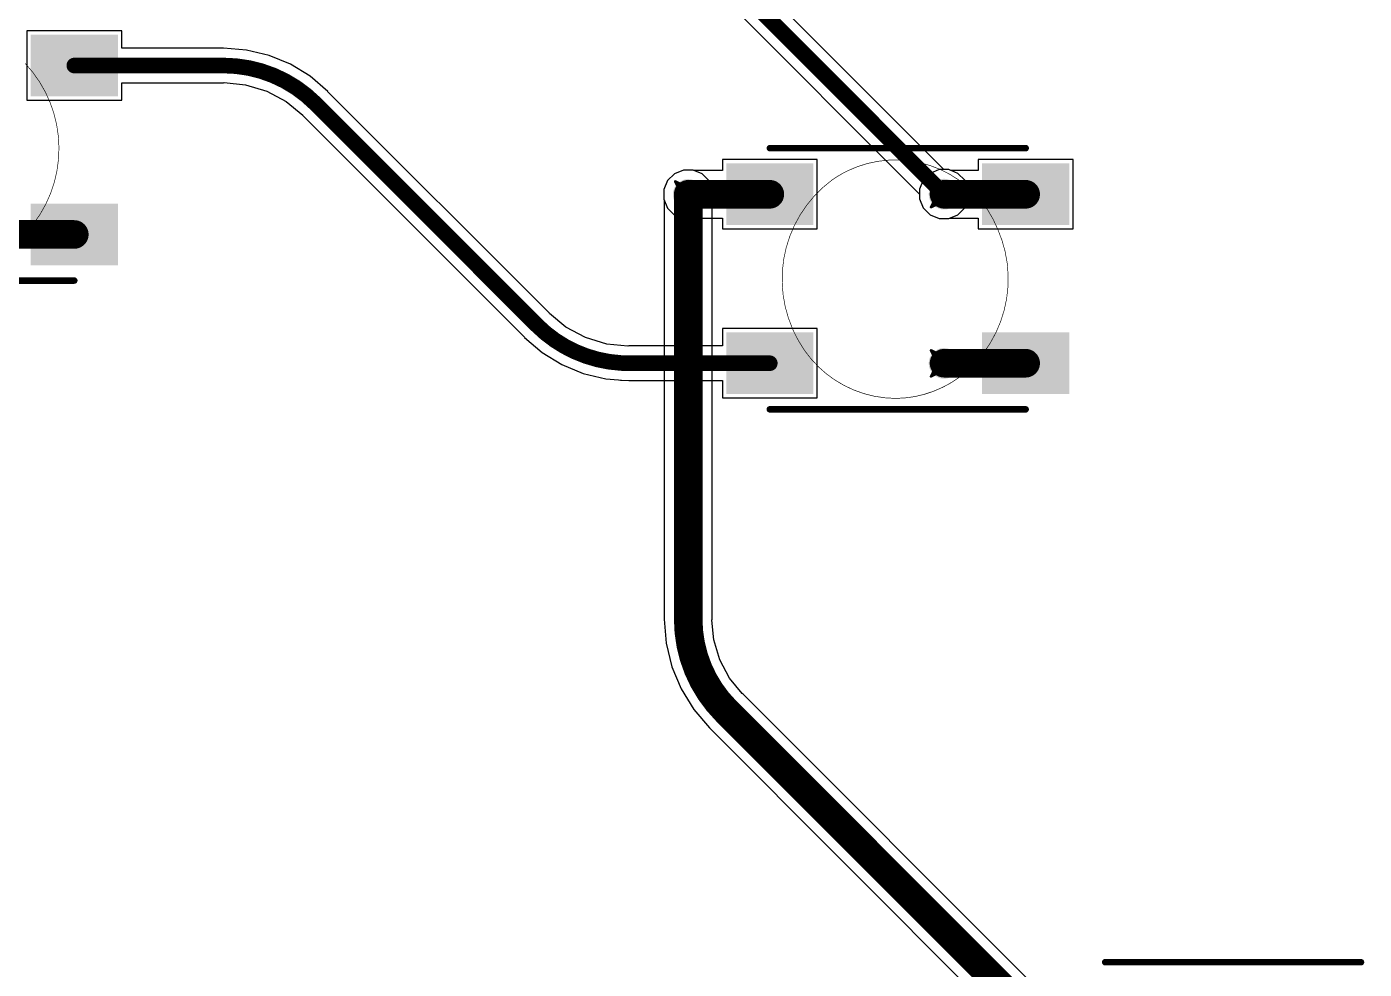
# Model space of a CAD drawing. Header units: inches. Extents: x -11 to 1110, y -7 to 455.
# Drawn here: x 190.58 to 216.71, y 248.8 to 267.21 of the extents above; entities that cross this region are included whole.
import ezdxf

# ---------------------------------------------------------------- set-up
doc = ezdxf.new("R2010")
doc.units = ezdxf.units.IN
for name, color, linetype in [('Bottom Layer', 5, 'Continuous'), ('Drill Drawing', 1, 'Continuous'), ('Mechanical 7', 56, 'Continuous'), ('Top Layer', 1, 'Continuous'), ('Top Overlay', 2, 'Continuous'), ('Top Paste', 8, 'Continuous'), ('Top Solder', 216, 'Continuous'), ('Via Holes', 16, 'Continuous')]:
    doc.layers.add(name, color=color, linetype=linetype)

msp = doc.modelspace()

# ---------------------------------------------------------------- hatches: boundary and pattern name
at = {"layer": 'Bottom Layer'}
h = msp.add_hatch(color=5, dxfattribs=at)
edge = h.paths.add_edge_path()
edge.add_arc((203.502, 263.934), 0.3, 0, 360)
h = msp.add_hatch(color=5, dxfattribs=at)
edge = h.paths.add_edge_path()
edge.add_arc((208.502, 263.94), 0.3, 0, 360)
h = msp.add_hatch(color=5, dxfattribs=at)
edge = h.paths.add_edge_path()
edge.add_arc((208.502, 260.634), 0.3, 0, 360)
at = {"layer": 'Top Layer'}
for points in [[(192.254, 265.952), (190.754, 265.952), (190.754, 266.952), (192.254, 266.952)], [(204.347, 264.437), (205.847, 264.437), (205.847, 263.437), (204.347, 263.437)], [(210.847, 263.437), (209.347, 263.437), (209.347, 264.437), (210.847, 264.437)], [(190.754, 263.652), (192.254, 263.652), (192.254, 262.652), (190.754, 262.652)], [(204.347, 261.137), (205.847, 261.137), (205.847, 260.137), (204.347, 260.137)], [(209.347, 261.137), (210.847, 261.137), (210.847, 260.137), (209.347, 260.137)]]:
    msp.add_hatch(color=1, dxfattribs=at).paths.add_polyline_path(points)
h = msp.add_hatch(color=1, dxfattribs=at)
edge = h.paths.add_edge_path()
edge.add_arc((203.502, 263.934), 0.3, 0, 360)
h = msp.add_hatch(color=1, dxfattribs=at)
edge = h.paths.add_edge_path()
edge.add_arc((208.502, 263.94), 0.3, 0, 360)
h = msp.add_hatch(color=1, dxfattribs=at)
edge = h.paths.add_edge_path()
edge.add_arc((208.502, 260.634), 0.3, 0, 360)
at = {"layer": 'Top Paste'}
for points in [[(192.254, 265.952), (190.754, 265.952), (190.754, 266.952), (192.254, 266.952)], [(204.347, 264.437), (205.847, 264.437), (205.847, 263.437), (204.347, 263.437)], [(210.847, 263.437), (209.347, 263.437), (209.347, 264.437), (210.847, 264.437)], [(190.754, 263.652), (192.254, 263.652), (192.254, 262.652), (190.754, 262.652)], [(204.347, 261.137), (205.847, 261.137), (205.847, 260.137), (204.347, 260.137)], [(209.347, 261.137), (210.847, 261.137), (210.847, 260.137), (209.347, 260.137)]]:
    msp.add_hatch(color=8, dxfattribs=at).paths.add_polyline_path(points)
at = {"layer": 'Top Solder'}
for points in [[(192.356, 265.85), (190.653, 265.85), (190.653, 267.053), (192.356, 267.053)], [(204.246, 264.539), (205.949, 264.539), (205.949, 263.335), (204.246, 263.335)], [(210.949, 263.335), (209.246, 263.335), (209.246, 264.539), (210.949, 264.539)], [(190.653, 263.753), (192.356, 263.753), (192.356, 262.55), (190.653, 262.55)], [(204.246, 261.239), (205.949, 261.239), (205.949, 260.035), (204.246, 260.035)], [(209.246, 261.239), (210.949, 261.239), (210.949, 260.035), (209.246, 260.035)]]:
    msp.add_hatch(color=216, dxfattribs=at).paths.add_polyline_path(points)
at = {"layer": 'Via Holes'}
h = msp.add_hatch(color=7, dxfattribs=at)
edge = h.paths.add_edge_path()
edge.add_arc((203.502, 263.934), 0.15, 0, 360)
h = msp.add_hatch(color=7, dxfattribs=at)
edge = h.paths.add_edge_path()
edge.add_arc((208.502, 263.94), 0.15, 0, 360)
h = msp.add_hatch(color=7, dxfattribs=at)
edge = h.paths.add_edge_path()
edge.add_arc((208.502, 260.634), 0.15, 0, 360)

# ---------------------------------------------------------------- linework, layer by layer
at = {"layer": 'Bottom Layer'}
for p, q in [((208.5, 264.418), (200.36, 272.558)), ((199.884, 272.082), (208.024, 263.942)), ((203.231, 264.339), (203.097, 264.204)), ((203.407, 264.411), (203.231, 264.339)), ((203.597, 264.411), (203.407, 264.411)), ((203.772, 264.339), (203.597, 264.411)), ((203.907, 264.204), (203.772, 264.339)), ((208.597, 264.418), (208.5, 264.418)), ((208.772, 264.345), (208.597, 264.418)), ((208.907, 264.211), (208.772, 264.345)), ((203.097, 264.204), (203.024, 264.029)), ((203.024, 264.029), (203.024, 263.839)), ((203.979, 264.029), (203.907, 264.204)), ((203.979, 263.839), (203.979, 264.029)), ((208.979, 264.035), (208.907, 264.211)), ((208.979, 263.845), (208.979, 264.035)), ((203.024, 263.839), (203.035, 263.81)), ((203.035, 263.81), (203.035, 255.639)), ((203.968, 263.81), (203.979, 263.839)), ((203.968, 255.639), (203.968, 263.81)), ((208.024, 263.942), (208.024, 263.845)), ((208.024, 263.845), (208.097, 263.67)), ((208.907, 263.67), (208.979, 263.845)), ((208.097, 263.67), (208.231, 263.535)), ((208.231, 263.535), (208.407, 263.463)), ((208.597, 263.463), (208.772, 263.535)), ((208.772, 263.535), (208.907, 263.67)), ((208.407, 263.463), (208.597, 263.463)), ((203.035, 255.639), (203.035, 255.639)), ((203.035, 255.639), (203.072, 255.168)), ((203.964, 255.617), (203.968, 255.639)), ((204.001, 255.233), (203.964, 255.617)), ((203.072, 255.168), (203.182, 254.709)), ((204.12, 254.842), (204.001, 255.233)), ((203.182, 254.709), (203.363, 254.274)), ((204.312, 254.483), (204.12, 254.842)), ((204.557, 254.184), (204.312, 254.483)), ((203.363, 254.274), (203.609, 253.871)), ((204.575, 254.172), (204.557, 254.184)), ((210.297, 248.45), (204.575, 254.172)), ((203.609, 253.871), (203.916, 253.513)), ((203.916, 253.513), (203.916, 253.513)), ((203.916, 253.513), (209.638, 247.791))]:
    msp.add_line(p, q, dxfattribs=at)
for points in [[(200.122, 272.32, 0.305, 0.305, 0), (208.502, 263.94, 0.305, 0.305, 0)], [(203.502, 255.639, 0.559, 0.559, 0), (203.502, 263.934, 0.559, 0.559, 0)], [(204.246, 253.842, 0.559, 0.559, -0.198912), (203.502, 255.639, 0.559, 0.559, 0)], [(204.246, 253.842, 0.559, 0.559, 0), (210.055, 248.033, 0.559, 0.559, 0)]]:
    msp.add_lwpolyline(points, format="xyseb", dxfattribs=at)
for points in [[(203.362, 263.934, 0.279, 0.279, 1), (203.641, 263.934, 0.279, 0.279, 1)], [(208.425, 263.94, 0.152, 0.152, 1), (208.578, 263.94, 0.152, 0.152, 1)], [(203.362, 255.639, 0.279, 0.279, 1), (203.641, 255.639, 0.279, 0.279, 1)], [(203.362, 255.639, 0.279, 0.279, 1), (203.641, 255.639, 0.279, 0.279, 1)], [(204.106, 253.842, 0.279, 0.279, 1), (204.385, 253.842, 0.279, 0.279, 1)], [(204.106, 253.842, 0.279, 0.279, 1), (204.385, 253.842, 0.279, 0.279, 1)]]:
    msp.add_lwpolyline(points, format="xyseb", close=True, dxfattribs=at)
at = {"layer": 'Drill Drawing'}
for points in [[(203.248, 264.188, 0.0508, 0.0508, 0), (203.502, 264.061, 0.0508, 0.0508, 0)], [(203.248, 264.188, 0.0508, 0.0508, 0), (203.375, 263.934, 0.0508, 0.0508, 0)], [(203.502, 264.061, 0.0508, 0.0508, 0), (203.756, 264.188, 0.0508, 0.0508, 0)], [(203.629, 263.934, 0.0508, 0.0508, 0), (203.756, 264.188, 0.0508, 0.0508, 0)], [(208.248, 264.194, 0.0508, 0.0508, 0), (208.502, 264.067, 0.0508, 0.0508, 0)], [(208.248, 264.194, 0.0508, 0.0508, 0), (208.375, 263.94, 0.0508, 0.0508, 0)], [(208.502, 264.067, 0.0508, 0.0508, 0), (208.756, 264.194, 0.0508, 0.0508, 0)], [(208.629, 263.94, 0.0508, 0.0508, 0), (208.756, 264.194, 0.0508, 0.0508, 0)], [(203.248, 263.68, 0.0508, 0.0508, 0), (203.375, 263.934, 0.0508, 0.0508, 0)], [(203.248, 263.68, 0.0508, 0.0508, 0), (203.502, 263.807, 0.0508, 0.0508, 0)], [(203.502, 263.807, 0.0508, 0.0508, 0), (203.756, 263.68, 0.0508, 0.0508, 0)], [(203.629, 263.934, 0.0508, 0.0508, 0), (203.756, 263.68, 0.0508, 0.0508, 0)], [(208.248, 263.686, 0.0508, 0.0508, 0), (208.375, 263.94, 0.0508, 0.0508, 0)], [(208.248, 263.686, 0.0508, 0.0508, 0), (208.502, 263.813, 0.0508, 0.0508, 0)], [(208.502, 263.813, 0.0508, 0.0508, 0), (208.756, 263.686, 0.0508, 0.0508, 0)], [(208.629, 263.94, 0.0508, 0.0508, 0), (208.756, 263.686, 0.0508, 0.0508, 0)], [(208.248, 260.888, 0.0508, 0.0508, 0), (208.502, 260.761, 0.0508, 0.0508, 0)], [(208.248, 260.888, 0.0508, 0.0508, 0), (208.375, 260.634, 0.0508, 0.0508, 0)], [(208.502, 260.761, 0.0508, 0.0508, 0), (208.756, 260.888, 0.0508, 0.0508, 0)], [(208.629, 260.634, 0.0508, 0.0508, 0), (208.756, 260.888, 0.0508, 0.0508, 0)], [(208.248, 260.38, 0.0508, 0.0508, 0), (208.375, 260.634, 0.0508, 0.0508, 0)], [(208.629, 260.634, 0.0508, 0.0508, 0), (208.756, 260.38, 0.0508, 0.0508, 0)], [(208.248, 260.38, 0.0508, 0.0508, 0), (208.502, 260.507, 0.0508, 0.0508, 0)], [(208.502, 260.507, 0.0508, 0.0508, 0), (208.756, 260.38, 0.0508, 0.0508, 0)]]:
    msp.add_lwpolyline(points, format="xyseb", dxfattribs=at)
for points in [[(203.235, 264.188, 0.0254, 0.0254, 1), (203.26, 264.188, 0.0254, 0.0254, 1)], [(203.235, 264.188, 0.0254, 0.0254, 1), (203.26, 264.188, 0.0254, 0.0254, 1)], [(203.489, 264.061, 0.0254, 0.0254, 1), (203.514, 264.061, 0.0254, 0.0254, 1)], [(203.489, 264.061, 0.0254, 0.0254, 1), (203.514, 264.061, 0.0254, 0.0254, 1)], [(203.743, 264.188, 0.0254, 0.0254, 1), (203.768, 264.188, 0.0254, 0.0254, 1)], [(203.743, 264.188, 0.0254, 0.0254, 1), (203.768, 264.188, 0.0254, 0.0254, 1)], [(208.235, 264.194, 0.0254, 0.0254, 1), (208.26, 264.194, 0.0254, 0.0254, 1)], [(208.235, 264.194, 0.0254, 0.0254, 1), (208.26, 264.194, 0.0254, 0.0254, 1)], [(208.489, 264.067, 0.0254, 0.0254, 1), (208.514, 264.067, 0.0254, 0.0254, 1)], [(208.489, 264.067, 0.0254, 0.0254, 1), (208.514, 264.067, 0.0254, 0.0254, 1)], [(208.743, 264.194, 0.0254, 0.0254, 1), (208.768, 264.194, 0.0254, 0.0254, 1)], [(208.743, 264.194, 0.0254, 0.0254, 1), (208.768, 264.194, 0.0254, 0.0254, 1)], [(203.362, 263.934, 0.0254, 0.0254, 1), (203.387, 263.934, 0.0254, 0.0254, 1)], [(203.362, 263.934, 0.0254, 0.0254, 1), (203.387, 263.934, 0.0254, 0.0254, 1)], [(203.489, 263.807, 0.0254, 0.0254, 1), (203.514, 263.807, 0.0254, 0.0254, 1)], [(203.489, 263.807, 0.0254, 0.0254, 1), (203.514, 263.807, 0.0254, 0.0254, 1)], [(203.616, 263.934, 0.0254, 0.0254, 1), (203.641, 263.934, 0.0254, 0.0254, 1)], [(203.616, 263.934, 0.0254, 0.0254, 1), (203.641, 263.934, 0.0254, 0.0254, 1)], [(208.362, 263.94, 0.0254, 0.0254, 1), (208.387, 263.94, 0.0254, 0.0254, 1)], [(208.362, 263.94, 0.0254, 0.0254, 1), (208.387, 263.94, 0.0254, 0.0254, 1)], [(208.489, 263.813, 0.0254, 0.0254, 1), (208.514, 263.813, 0.0254, 0.0254, 1)], [(208.489, 263.813, 0.0254, 0.0254, 1), (208.514, 263.813, 0.0254, 0.0254, 1)], [(208.616, 263.94, 0.0254, 0.0254, 1), (208.641, 263.94, 0.0254, 0.0254, 1)], [(208.616, 263.94, 0.0254, 0.0254, 1), (208.641, 263.94, 0.0254, 0.0254, 1)], [(203.235, 263.68, 0.0254, 0.0254, 1), (203.26, 263.68, 0.0254, 0.0254, 1)], [(203.235, 263.68, 0.0254, 0.0254, 1), (203.26, 263.68, 0.0254, 0.0254, 1)], [(203.743, 263.68, 0.0254, 0.0254, 1), (203.768, 263.68, 0.0254, 0.0254, 1)], [(203.743, 263.68, 0.0254, 0.0254, 1), (203.768, 263.68, 0.0254, 0.0254, 1)], [(208.235, 263.686, 0.0254, 0.0254, 1), (208.26, 263.686, 0.0254, 0.0254, 1)], [(208.235, 263.686, 0.0254, 0.0254, 1), (208.26, 263.686, 0.0254, 0.0254, 1)], [(208.743, 263.686, 0.0254, 0.0254, 1), (208.768, 263.686, 0.0254, 0.0254, 1)], [(208.743, 263.686, 0.0254, 0.0254, 1), (208.768, 263.686, 0.0254, 0.0254, 1)], [(208.235, 260.888, 0.0254, 0.0254, 1), (208.26, 260.888, 0.0254, 0.0254, 1)], [(208.235, 260.888, 0.0254, 0.0254, 1), (208.26, 260.888, 0.0254, 0.0254, 1)], [(208.743, 260.888, 0.0254, 0.0254, 1), (208.768, 260.888, 0.0254, 0.0254, 1)], [(208.743, 260.888, 0.0254, 0.0254, 1), (208.768, 260.888, 0.0254, 0.0254, 1)], [(208.362, 260.634, 0.0254, 0.0254, 1), (208.387, 260.634, 0.0254, 0.0254, 1)], [(208.362, 260.634, 0.0254, 0.0254, 1), (208.387, 260.634, 0.0254, 0.0254, 1)], [(208.489, 260.761, 0.0254, 0.0254, 1), (208.514, 260.761, 0.0254, 0.0254, 1)], [(208.489, 260.761, 0.0254, 0.0254, 1), (208.514, 260.761, 0.0254, 0.0254, 1)], [(208.616, 260.634, 0.0254, 0.0254, 1), (208.641, 260.634, 0.0254, 0.0254, 1)], [(208.616, 260.634, 0.0254, 0.0254, 1), (208.641, 260.634, 0.0254, 0.0254, 1)], [(208.235, 260.38, 0.0254, 0.0254, 1), (208.26, 260.38, 0.0254, 0.0254, 1)], [(208.235, 260.38, 0.0254, 0.0254, 1), (208.26, 260.38, 0.0254, 0.0254, 1)], [(208.489, 260.507, 0.0254, 0.0254, 1), (208.514, 260.507, 0.0254, 0.0254, 1)], [(208.489, 260.507, 0.0254, 0.0254, 1), (208.514, 260.507, 0.0254, 0.0254, 1)], [(208.743, 260.38, 0.0254, 0.0254, 1), (208.768, 260.38, 0.0254, 0.0254, 1)], [(208.743, 260.38, 0.0254, 0.0254, 1), (208.768, 260.38, 0.0254, 0.0254, 1)]]:
    msp.add_lwpolyline(points, format="xyseb", close=True, dxfattribs=at)
at = {"layer": 'Mechanical 7'}
for points in [[(190.547, 266.49, 0.0127, 0.0127, -0.392857), (190.567, 263.193, 0.0127, 0.0127, 0)], [(206.622, 264.398, 0.0127, 0.0127, -0.432589), (209.549, 263.259, 0.0127, 0.0127, 0)], [(206.309, 264.213, 0.0127, 0.0127, -0.041626), (206.622, 264.398, 0.0127, 0.0127, 0)], [(205.543, 261.305, 0.0127, 0.0127, -0.35046), (206.309, 264.213, 0.0127, 0.0127, 0)], [(209.549, 263.259, 0.0127, 0.0127, -0.35088), (208.784, 260.351, 0.0127, 0.0127, 0)], [(205.667, 261.06, 0.0127, 0.0127, -0.028595), (205.543, 261.305, 0.0127, 0.0127, 0)], [(207.548, 259.95, 0.0127, 0.0127, -0.267976), (205.667, 261.06, 0.0127, 0.0127, 0)], [(208.784, 260.351, 0.0127, 0.0127, -0.041598), (208.47, 260.165, 0.0127, 0.0127, 0)], [(208.47, 260.165, 0.0127, 0.0127, -0.114347), (207.548, 259.95, 0.0127, 0.0127, 0)]]:
    msp.add_lwpolyline(points, format="xyseb", dxfattribs=at)
for points in [[(206.618, 264.398, 0.00635, 0.00635, 1), (206.625, 264.398, 0.00635, 0.00635, 1)], [(206.618, 264.398, 0.00635, 0.00635, 1), (206.625, 264.398, 0.00635, 0.00635, 1)], [(206.305, 264.213, 0.00635, 0.00635, 1), (206.312, 264.213, 0.00635, 0.00635, 1)], [(206.305, 264.213, 0.00635, 0.00635, 1), (206.312, 264.213, 0.00635, 0.00635, 1)], [(209.546, 263.259, 0.00635, 0.00635, 1), (209.552, 263.259, 0.00635, 0.00635, 1)], [(209.546, 263.259, 0.00635, 0.00635, 1), (209.552, 263.259, 0.00635, 0.00635, 1)], [(205.54, 261.305, 0.00635, 0.00635, 1), (205.546, 261.305, 0.00635, 0.00635, 1)], [(205.54, 261.305, 0.00635, 0.00635, 1), (205.546, 261.305, 0.00635, 0.00635, 1)], [(205.664, 261.06, 0.00635, 0.00635, 1), (205.67, 261.06, 0.00635, 0.00635, 1)], [(205.664, 261.06, 0.00635, 0.00635, 1), (205.67, 261.06, 0.00635, 0.00635, 1)], [(208.78, 260.351, 0.00635, 0.00635, 1), (208.787, 260.351, 0.00635, 0.00635, 1)], [(208.78, 260.351, 0.00635, 0.00635, 1), (208.787, 260.351, 0.00635, 0.00635, 1)], [(208.467, 260.165, 0.00635, 0.00635, 1), (208.474, 260.165, 0.00635, 0.00635, 1)], [(208.467, 260.165, 0.00635, 0.00635, 1), (208.474, 260.165, 0.00635, 0.00635, 1)], [(207.544, 259.95, 0.00635, 0.00635, 1), (207.551, 259.95, 0.00635, 0.00635, 1)], [(207.544, 259.95, 0.00635, 0.00635, 1), (207.551, 259.95, 0.00635, 0.00635, 1)]]:
    msp.add_lwpolyline(points, format="xyseb", close=True, dxfattribs=at)
at = {"layer": 'Top Layer'}
for p, q in [((192.432, 267.129), (190.577, 267.129)), ((190.577, 267.129), (190.577, 265.774)), ((192.432, 266.788), (192.432, 267.129)), ((194.421, 266.788), (192.432, 266.788)), ((194.871, 266.755), (194.421, 266.791)), ((194.421, 266.791), (194.421, 266.788)), ((195.31, 266.65), (194.871, 266.755)), ((195.728, 266.477), (195.31, 266.65)), ((196.113, 266.241), (195.728, 266.477)), ((192.432, 265.774), (192.432, 266.115)), ((192.432, 266.115), (194.421, 266.115)), ((194.421, 266.115), (194.435, 266.118)), ((194.435, 266.118), (194.851, 266.077)), ((196.457, 265.947), (196.113, 266.241)), ((194.851, 266.077), (195.266, 265.951)), ((195.266, 265.951), (195.647, 265.747)), ((196.455, 265.946), (196.457, 265.947)), ((200.782, 261.619), (196.455, 265.946)), ((190.577, 265.774), (192.432, 265.774)), ((195.647, 265.747), (195.97, 265.482)), ((195.97, 265.482), (195.979, 265.47)), ((195.979, 265.47), (200.305, 261.143)), ((206.025, 264.615), (204.169, 264.615)), ((204.169, 264.615), (204.169, 264.403)), ((206.025, 263.259), (206.025, 264.615)), ((211.025, 264.615), (209.169, 264.615)), ((209.169, 264.615), (209.169, 264.403)), ((211.025, 263.259), (211.025, 264.615)), ((203.231, 264.339), (203.097, 264.204)), ((203.407, 264.411), (203.231, 264.339)), ((203.597, 264.411), (203.407, 264.411)), ((203.617, 264.403), (203.597, 264.411)), ((204.169, 264.403), (203.617, 264.403)), ((208.231, 264.345), (208.097, 264.211)), ((208.407, 264.418), (208.231, 264.345)), ((208.597, 264.418), (208.407, 264.418)), ((208.633, 264.403), (208.597, 264.418)), ((209.169, 264.403), (208.633, 264.403)), ((203.097, 264.204), (203.024, 264.029)), ((203.024, 264.029), (203.024, 263.839)), ((208.097, 264.211), (208.024, 264.035)), ((208.024, 264.035), (208.024, 263.845)), ((203.024, 263.839), (203.097, 263.663)), ((208.024, 263.845), (208.097, 263.67)), ((203.097, 263.663), (203.231, 263.529)), ((203.231, 263.529), (203.407, 263.456)), ((208.097, 263.67), (208.231, 263.535)), ((208.231, 263.535), (208.407, 263.463)), ((203.407, 263.456), (203.597, 263.456)), ((203.597, 263.456), (203.633, 263.471)), ((203.633, 263.471), (204.169, 263.471)), ((204.169, 263.471), (204.169, 263.259)), ((204.169, 263.259), (206.025, 263.259)), ((208.407, 263.463), (208.597, 263.463)), ((208.597, 263.463), (208.617, 263.471)), ((208.617, 263.471), (209.169, 263.471)), ((209.169, 263.471), (209.169, 263.259)), ((209.169, 263.259), (211.025, 263.259)), ((200.79, 261.606), (200.782, 261.619)), ((201.113, 261.341), (200.79, 261.606)), ((200.305, 261.143), (200.304, 261.141)), ((200.304, 261.141), (200.647, 260.848)), ((201.495, 261.137), (201.113, 261.341)), ((201.909, 261.012), (201.495, 261.137)), ((206.025, 261.315), (204.169, 261.315)), ((204.169, 261.315), (204.169, 260.974)), ((206.025, 259.959), (206.025, 261.315)), ((202.325, 260.971), (201.909, 261.012)), ((202.34, 260.974), (202.325, 260.971)), ((204.169, 260.974), (202.34, 260.974)), ((200.647, 260.848), (201.032, 260.612)), ((201.032, 260.612), (201.45, 260.439)), ((201.45, 260.439), (201.889, 260.333)), ((201.889, 260.333), (202.138, 260.314)), ((202.138, 260.314), (202.181, 260.305)), ((202.181, 260.305), (202.199, 260.309)), ((202.199, 260.309), (202.34, 260.298)), ((202.34, 260.298), (202.34, 260.3)), ((202.34, 260.3), (204.169, 260.3)), ((204.169, 260.3), (204.169, 259.959)), ((204.169, 259.959), (206.025, 259.959))]:
    msp.add_line(p, q, dxfattribs=at)
for points in [[(191.504, 266.452, 0.305, 0.305, 0), (194.421, 266.452, 0.305, 0.305, 0)], [(194.421, 266.452, 0.305, 0.305, -0.198912), (196.217, 265.708, 0.305, 0.305, 0)], [(196.217, 265.708, 0.305, 0.305, 0), (200.543, 261.381, 0.305, 0.305, 0)], [(203.502, 263.937, 0.559, 0.559, 0), (205.097, 263.937, 0.559, 0.559, 0)], [(208.502, 263.937, 0.559, 0.559, 0), (210.097, 263.937, 0.559, 0.559, 0)], [(189.909, 263.152, 0.559, 0.559, 0), (191.504, 263.152, 0.559, 0.559, 0)], [(202.181, 260.642, 0.305, 0.305, -0.182738), (200.543, 261.381, 0.305, 0.305, 0)], [(208.502, 260.637, 0.559, 0.559, 0), (210.097, 260.637, 0.559, 0.559, 0)], [(202.34, 260.637, 0.305, 0.305, -0.015607), (202.181, 260.642, 0.305, 0.305, 0)], [(202.34, 260.637, 0.305, 0.305, 0), (205.097, 260.637, 0.305, 0.305, 0)]]:
    msp.add_lwpolyline(points, format="xyseb", dxfattribs=at)
for points in [[(191.428, 266.452, 0.152, 0.152, 1), (191.581, 266.452, 0.152, 0.152, 1)], [(194.344, 266.452, 0.152, 0.152, 1), (194.497, 266.452, 0.152, 0.152, 1)], [(194.344, 266.452, 0.152, 0.152, 1), (194.497, 266.452, 0.152, 0.152, 1)], [(196.141, 265.708, 0.152, 0.152, 1), (196.293, 265.708, 0.152, 0.152, 1)], [(196.141, 265.708, 0.152, 0.152, 1), (196.293, 265.708, 0.152, 0.152, 1)], [(203.362, 263.937, 0.279, 0.279, 1), (203.641, 263.937, 0.279, 0.279, 1)], [(204.957, 263.937, 0.279, 0.279, 1), (205.237, 263.937, 0.279, 0.279, 1)], [(208.362, 263.937, 0.279, 0.279, 1), (208.641, 263.937, 0.279, 0.279, 1)], [(209.957, 263.937, 0.279, 0.279, 1), (210.237, 263.937, 0.279, 0.279, 1)], [(191.365, 263.152, 0.279, 0.279, 1), (191.644, 263.152, 0.279, 0.279, 1)], [(200.467, 261.381, 0.152, 0.152, 1), (200.62, 261.381, 0.152, 0.152, 1)], [(200.467, 261.381, 0.152, 0.152, 1), (200.62, 261.381, 0.152, 0.152, 1)], [(208.362, 260.637, 0.279, 0.279, 1), (208.641, 260.637, 0.279, 0.279, 1)], [(209.957, 260.637, 0.279, 0.279, 1), (210.237, 260.637, 0.279, 0.279, 1)], [(202.105, 260.642, 0.152, 0.152, 1), (202.257, 260.642, 0.152, 0.152, 1)], [(202.105, 260.642, 0.152, 0.152, 1), (202.257, 260.642, 0.152, 0.152, 1)], [(202.263, 260.637, 0.152, 0.152, 1), (202.416, 260.637, 0.152, 0.152, 1)], [(202.263, 260.637, 0.152, 0.152, 1), (202.416, 260.637, 0.152, 0.152, 1)], [(205.021, 260.637, 0.152, 0.152, 1), (205.173, 260.637, 0.152, 0.152, 1)]]:
    msp.add_lwpolyline(points, format="xyseb", close=True, dxfattribs=at)
at = {"layer": 'Top Overlay'}
for points in [[(205.097, 264.838, 0.127, 0.127, 0), (210.097, 264.838, 0.127, 0.127, 0)], [(204.041, 264.09, 0.254, 0.254, 0), (204.168, 263.963, 0.254, 0.254, 0)], [(204.041, 263.836, 0.254, 0.254, 0), (204.041, 264.09, 0.254, 0.254, 0)], [(204.041, 263.836, 0.254, 0.254, 0), (204.168, 263.963, 0.254, 0.254, 0)], [(186.504, 262.251, 0.127, 0.127, 0), (191.504, 262.251, 0.127, 0.127, 0)], [(205.097, 259.736, 0.127, 0.127, 0), (210.097, 259.736, 0.127, 0.127, 0)], [(211.65, 248.937, 0.127, 0.127, 0), (216.65, 248.937, 0.127, 0.127, 0)]]:
    msp.add_lwpolyline(points, format="xyseb", dxfattribs=at)
for points in [[(205.065, 264.838, 0.0635, 0.0635, 1), (205.129, 264.838, 0.0635, 0.0635, 1)], [(210.065, 264.838, 0.0635, 0.0635, 1), (210.129, 264.838, 0.0635, 0.0635, 1)], [(203.978, 264.09, 0.127, 0.127, 1), (204.105, 264.09, 0.127, 0.127, 1)], [(203.978, 264.09, 0.127, 0.127, 1), (204.105, 264.09, 0.127, 0.127, 1)], [(204.105, 263.963, 0.127, 0.127, 1), (204.232, 263.963, 0.127, 0.127, 1)], [(204.105, 263.963, 0.127, 0.127, 1), (204.232, 263.963, 0.127, 0.127, 1)], [(203.978, 263.836, 0.127, 0.127, 1), (204.105, 263.836, 0.127, 0.127, 1)], [(203.978, 263.836, 0.127, 0.127, 1), (204.105, 263.836, 0.127, 0.127, 1)], [(191.473, 262.251, 0.0635, 0.0635, 1), (191.536, 262.251, 0.0635, 0.0635, 1)], [(205.065, 259.736, 0.0635, 0.0635, 1), (205.129, 259.736, 0.0635, 0.0635, 1)], [(210.065, 259.736, 0.0635, 0.0635, 1), (210.129, 259.736, 0.0635, 0.0635, 1)], [(211.619, 248.937, 0.0635, 0.0635, 1), (211.682, 248.937, 0.0635, 0.0635, 1)], [(216.619, 248.937, 0.0635, 0.0635, 1), (216.682, 248.937, 0.0635, 0.0635, 1)]]:
    msp.add_lwpolyline(points, format="xyseb", close=True, dxfattribs=at)

doc.saveas('drawing.dxf')
